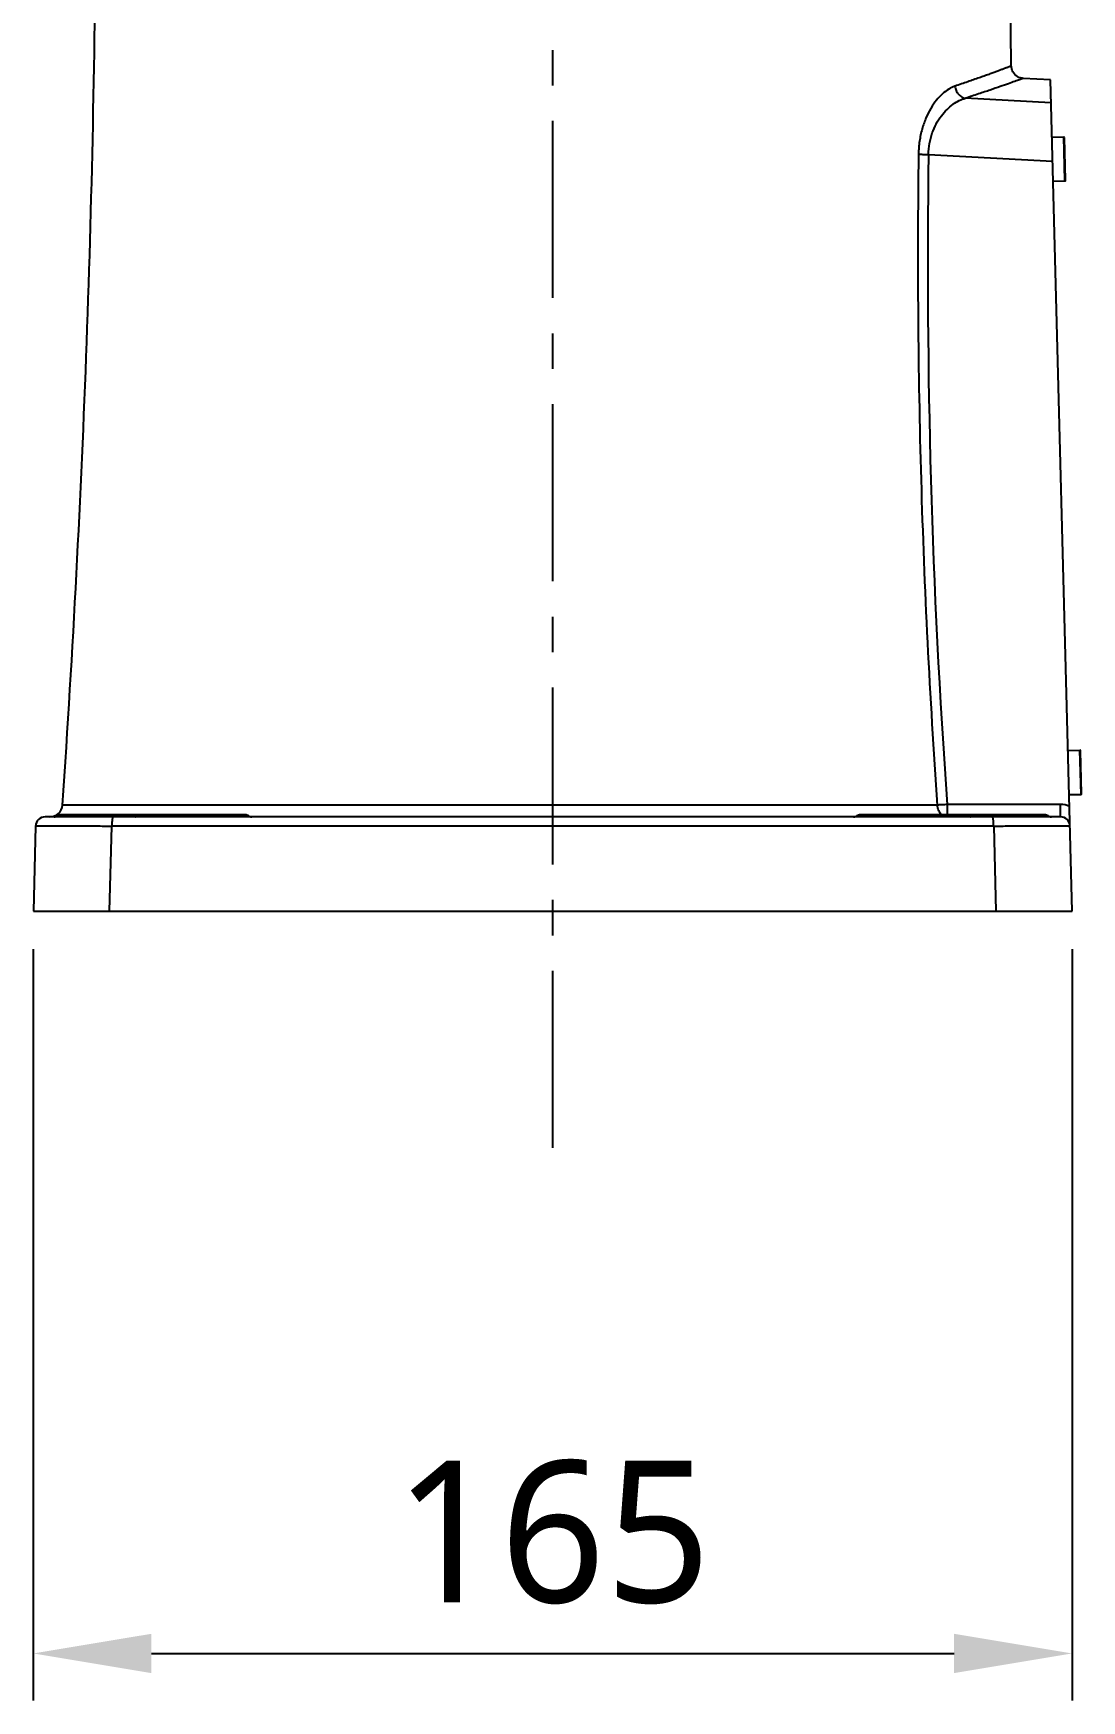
# Model space of a CAD drawing. Header units: millimetres. Extents: x 5828 to 6704, y 123 to 421.
# Drawn here: x 6476.03 to 6487.13, y 222.07 to 239.72 of the extents above; entities that cross this region are included whole.
import ezdxf

# ---------------------------------------------------------------- set-up
doc = ezdxf.new("R2010")
doc.units = ezdxf.units.MM
doc.linetypes.add('CENTER', pattern=[0.6, 0.375, -0.075, 0.075, -0.075])
for name, color, linetype in [('中心线', 7, 'Continuous'), ('外形图', 7, 'Continuous'), ('尺寸标注', 7, 'Continuous')]:
    doc.layers.add(name, color=color, linetype=linetype)
doc.styles.add('微软雅黑', font='msyh.ttc', dxfattribs={"height": 1.5})
doc.dimstyles.new('尺寸标注_1_15比例', dxfattribs={"dimtxt": 1.5, "dimasz": 1.25, "dimexe": 0.5, "dimexo": 0.4, "dimgap": 0.5, "dimtad": 1, "dimdec": 1, "dimlfac": 15, "dimdsep": 46, "dimtxsty": '微软雅黑', "dimcen": 0.09, "dimadec": 0, "dimazin": 0, "dimtp": 0.01, "dimtm": 0.01, "dimtfac": 1, "dimtdec": 1, "dimtofl": 0, "dimtmove": 0, "dimatfit": 3, "dimfxl": 1, "dimtolj": 1, "dimarcsym": 0})

# ---------------------------------------------------------------- blocks, each defined once
blk = doc.blocks.new('*D944')
at = {"layer": 'Defpoints', "color": 0}
for p in [(6476.033, 230.424), (6487.033, 230.424), (6487.033, 222.565)]:
    blk.add_point(p, dxfattribs=at)
at = {"layer": '尺寸标注', "color": 0, "lineweight": -2}
for p, q in [((6476.033, 230.024), (6476.033, 222.065)), ((6487.033, 230.024), (6487.033, 222.065)), ((6477.283, 222.565), (6485.783, 222.565))]:
    blk.add_line(p, q, dxfattribs=at)
at = {"layer": '尺寸标注', "color": 0}
for points in [[(6477.283, 222.773), (6477.283, 222.357), (6476.033, 222.565)], [(6485.783, 222.357), (6485.783, 222.773), (6487.033, 222.565)]]:
    blk.add_solid(points, dxfattribs=at)
at = {"layer": '尺寸标注', "color": 0, "insert": (6481.533, 223.845), "char_height": 1.5, "attachment_point": 5, "style": '微软雅黑'}
blk.add_mtext('\\A1;165', dxfattribs=at)

msp = doc.modelspace()

# ---------------------------------------------------------------- linework, layer by layer
at = {"layer": '中心线', "linetype": 'CENTER', "ltscale": 5}
msp.add_line((6481.5333, 227.9185), (6481.5333, 276.2922), dxfattribs=at)
at = {"layer": '外形图'}
for p, q in [((6486.3892, 239.3745), (6486.3682, 241.3573)), ((6486.8027, 239.2286), (6486.516, 239.2436)), ((6487.0333, 230.424), (6486.8027, 239.2286)), ((6486.8091, 238.9838), (6485.9026, 239.0331)), ((6486.8186, 238.6212), (6486.9452, 238.6245)), ((6486.9575, 238.1572), (6486.9452, 238.6245)), ((6486.9639, 238.1641), (6486.9521, 238.618)), ((6485.5132, 238.4372), (6486.8253, 238.3659)), ((6486.8308, 238.1547), (6486.9574, 238.158)), ((6486.8308, 238.1539), (6486.9575, 238.1572)), ((6486.9887, 232.1257), (6487.1153, 232.129)), ((6487.1276, 231.6616), (6487.1153, 232.129)), ((6487.134, 231.6685), (6487.1222, 232.1225)), ((6487.0009, 231.6592), (6487.1275, 231.6625)), ((6487.0009, 231.6583), (6487.1276, 231.6616)), ((6485.6055, 231.5481), (6476.3418, 231.5481)), ((6486.9097, 231.5546), (6485.7097, 231.5546)), ((6485.7099, 231.5546), (6485.7099, 231.444)), ((6486.9097, 231.424), (6486.9097, 231.5546)), ((6476.0569, 231.3266), (6476.0333, 230.424)), ((6486.9097, 231.424), (6476.1569, 231.424)), ((6478.3121, 231.434), (6476.2878, 231.434)), ((6478.2769, 231.444), (6476.3229, 231.444)), ((6476.84, 230.424), (6476.8642, 231.3266)), ((6486.2024, 231.3266), (6476.8642, 231.3266)), ((6486.7787, 231.434), (6484.7544, 231.434)), ((6486.7436, 231.444), (6484.7896, 231.444)), ((6486.2024, 231.3266), (6486.2265, 230.424)), ((6476.0333, 230.424), (6487.0333, 230.424))]:
    msp.add_line(p, q, dxfattribs=at)
msp.add_lwpolyline([(6486.516, 239.2436), (6486.5033, 239.2449), (6486.4863, 239.2486), (6486.4699, 239.2545), (6486.4544, 239.2624), (6486.4401, 239.2723), (6486.4272, 239.284), (6486.4159, 239.2973), (6486.4065, 239.3119), (6486.399, 239.3277), (6486.3937, 239.3442), (6486.3906, 239.3613), (6486.3897, 239.3745)], dxfattribs=at)
for centre, radius, start, end in [((6324.4625, 241.9784), 152.237, 356.071432, 359.766264), ((6486.9454, 238.6178), 0.00667, 1.50006, 91.50006), ((6565.4272, 237.2744), 79.9224, 179.166336, 184.103964), ((6486.9573, 238.1647), 0.00667, 271.50006, 1.50006), ((6486.9573, 238.1639), 0.00667, 271.50006, 1.50006), ((6487.1155, 232.1223), 0.00667, 1.50006, 91.50006), ((6487.1274, 231.6692), 0.00667, 271.50006, 1.50006), ((6487.1274, 231.6683), 0.00667, 271.50006, 1.50006), ((6476.2089, 231.5573), 0.1333, 270, 356.07143), ((6486.9096, 231.3206), 0.234, 66.14766, 89.97749), ((6476.1569, 231.324), 0.1, 90, 178.5), ((6476.2527, 231.4906), 0.0667, 270, 301.78833), ((6476.3229, 231.3773), 0.0667, 90, 121.78833), ((6478.2769, 231.3773), 0.0667, 58.21167, 90), ((6478.3472, 231.4906), 0.0667, 238.21167, 270), ((6484.7193, 231.4906), 0.0667, 270, 301.78833), ((6484.7896, 231.3773), 0.0667, 90, 121.78833), ((6486.7436, 231.3773), 0.0667, 58.21167, 90), ((6486.8138, 231.4906), 0.0667, 238.21167, 270), ((6486.9097, 231.324), 0.1, 1.5, 90)]:
    msp.add_arc(centre, radius, start, end, dxfattribs=at)
for points, knots in [([(6486.3892, 239.3745), (6486.3892, 239.3745), (6486.389, 239.3744), (6486.3889, 239.3744), (6486.3884, 239.3742), (6486.3878, 239.3739), (6486.3867, 239.3735), (6486.3854, 239.373), (6486.383, 239.3721), (6486.3792, 239.3707), (6486.3738, 239.3686), (6486.3672, 239.3661), (6486.3594, 239.3632), (6486.3504, 239.3597), (6486.3403, 239.3559), (6486.3244, 239.3499), (6486.3015, 239.3413), (6486.2706, 239.3298), (6486.2351, 239.3166), (6486.195, 239.3019), (6486.1504, 239.2856), (6486.1013, 239.2679), (6486.0271, 239.2415), (6485.9238, 239.2053), (6485.838, 239.1763), (6485.7923, 239.161)], [0, 0, 0, 0, 0.0002506, 0.0005662, 0.0010087, 0.0022742, 0.0040471, 0.0063272, 0.0091142, 0.0162086, 0.0253263, 0.0364617, 0.0496085, 0.0647603, 0.0819093, 0.1010471, 0.1452549, 0.1973038, 0.257104, 0.3245506, 0.3995287, 0.4819102, 0.5715616, 0.7721108, 1, 1, 1, 1]), ([(6486.516, 239.2436), (6486.5152, 239.2433), (6486.5119, 239.2422), (6486.5045, 239.2394), (6486.4921, 239.2349), (6486.4749, 239.2286), (6486.4528, 239.2206), (6486.4136, 239.2065), (6486.3528, 239.1848), (6486.2659, 239.1543), (6486.1606, 239.118), (6486.0375, 239.0767), (6485.9495, 239.0481), (6485.9026, 239.0331)], [0, 0, 0, 0, 0.0040623, 0.0162373, 0.036501, 0.0648135, 0.1011207, 0.1453536, 0.2572575, 0.3997164, 0.5717524, 0.7722528, 1, 1, 1, 1]), ([(6485.7923, 239.161), (6485.7692, 239.1533), (6485.7222, 239.1301), (6485.6563, 239.079), (6485.5927, 239.0102), (6485.5337, 238.9242), (6485.482, 238.822), (6485.4484, 238.7262), (6485.428, 238.6433), (6485.4183, 238.5888), (6485.4126, 238.5442), (6485.4081, 238.4988), (6485.4066, 238.4645), (6485.4065, 238.4416)], [0, 0, 0, 0, 0.0848975, 0.1809954, 0.2893835, 0.4102956, 0.5433762, 0.6875978, 0.7633167, 0.8409434, 0.8803232, 0.9199836, 1, 1, 1, 1]), ([(6485.7928, 239.161), (6485.7942, 239.1455), (6485.8018, 239.1149), (6485.8261, 239.0751), (6485.8606, 239.0457), (6485.8886, 239.0353), (6485.9026, 239.0331)], [0, 0, 0, 0, 0.2590134, 0.5158901, 0.763873, 1, 1, 1, 1]), ([(6485.5127, 238.4372), (6485.5129, 238.4767), (6485.5198, 238.5543), (6485.5566, 238.6959), (6485.6216, 238.8191), (6485.7049, 238.915), (6485.7687, 238.9696), (6485.8343, 239.0095), (6485.8801, 239.0272), (6485.9026, 239.0331)], [0, 0, 0, 0, 0.1562112, 0.306272, 0.5770687, 0.6972712, 0.8073574, 0.9079355, 1, 1, 1, 1]), ([(6485.4065, 238.4416), (6485.3992, 237.867), (6485.3961, 236.7176), (6485.4273, 234.9935), (6485.4952, 233.2698), (6485.5645, 232.1218), (6485.6055, 231.5481)], [0, 0, 0, 0, 0.2498708, 0.4998407, 0.7498895, 1, 1, 1, 1]), ([(6485.407, 238.4416), (6485.4226, 238.4402), (6485.458, 238.4384), (6485.4935, 238.4375), (6485.5132, 238.4372)], [0, 0, 0, 0, 0.4428458, 1, 1, 1, 1]), ([(6485.7099, 231.5546), (6485.6906, 231.5532), (6485.6558, 231.5509), (6485.621, 231.5488), (6485.6055, 231.5481)], [0, 0, 0, 0, 0.5557318, 1, 1, 1, 1]), ([(6485.6549, 231.4439), (6485.6401, 231.4556), (6485.6158, 231.4884), (6485.6067, 231.5277), (6485.6055, 231.5481)], [0, 0, 0, 0, 0.4780933, 1, 1, 1, 1]), ([(6476.0569, 231.3266), (6476.0569, 231.3266), (6476.057, 231.3266), (6476.0571, 231.3267), (6476.0575, 231.3267), (6476.0581, 231.3267), (6476.0592, 231.3267), (6476.0608, 231.3268), (6476.0629, 231.3268), (6476.0655, 231.3269), (6476.0685, 231.3269), (6476.0735, 231.327), (6476.0809, 231.327), (6476.0911, 231.3271), (6476.1031, 231.3272), (6476.1169, 231.3272), (6476.1325, 231.3273), (6476.1567, 231.3273), (6476.191, 231.3274), (6476.237, 231.3274), (6476.289, 231.3275), (6476.3466, 231.3274), (6476.4095, 231.3274), (6476.477, 231.3273), (6476.5747, 231.3272), (6476.7043, 231.327), (6476.8098, 231.3267), (6476.8642, 231.3266)], [0, 0, 0, 0, 0.0000797, 0.0003006, 0.0006659, 0.0011761, 0.0026312, 0.0046658, 0.0072794, 0.0104704, 0.0142373, 0.0185784, 0.0289742, 0.0416368, 0.0565412, 0.0736573, 0.0929508, 0.1143832, 0.1634876, 0.220576, 0.2851892, 0.3568073, 0.434854, 0.518701, 0.6076735, 0.7980945, 1, 1, 1, 1]), ([(6476.8776, 231.424), (6476.8766, 231.424), (6476.875, 231.4223), (6476.8736, 231.4196), (6476.8724, 231.4164), (6476.8713, 231.4123), (6476.8697, 231.4053), (6476.8671, 231.3892), (6476.8649, 231.3621), (6476.8642, 231.3391), (6476.8642, 231.3266)], [0, 0, 0, 0, 0.031881, 0.058206, 0.0925087, 0.1348544, 0.1850495, 0.3074738, 0.6247908, 1, 1, 1, 1]), ([(6477.096, 231.444), (6477.0969, 231.444), (6477.0987, 231.4434), (6477.1012, 231.4413), (6477.1035, 231.4381), (6477.1047, 231.4355), (6477.1054, 231.434)], [0, 0, 0, 0, 0.1770268, 0.3913244, 0.6633137, 1, 1, 1, 1]), ([(6477.1054, 231.434), (6477.106, 231.4325), (6477.1073, 231.4299), (6477.1096, 231.4266), (6477.112, 231.4245), (6477.1139, 231.424), (6477.1147, 231.424)], [0, 0, 0, 0, 0.3366863, 0.6086756, 0.8229732, 1, 1, 1, 1]), ([(6478.0343, 231.434), (6478.0336, 231.4355), (6478.0323, 231.4381), (6478.0301, 231.4413), (6478.0276, 231.4434), (6478.0258, 231.444), (6478.0249, 231.444)], [0, 0, 0, 0, 0.3366863, 0.6086756, 0.8229732, 1, 1, 1, 1]), ([(6478.0436, 231.424), (6478.0428, 231.424), (6478.0409, 231.4245), (6478.0385, 231.4266), (6478.0362, 231.4299), (6478.0349, 231.4325), (6478.0343, 231.434)], [0, 0, 0, 0, 0.1770268, 0.3913244, 0.6633137, 1, 1, 1, 1]), ([(6485.0322, 231.434), (6485.0316, 231.4325), (6485.0303, 231.4299), (6485.028, 231.4266), (6485.0256, 231.4245), (6485.0237, 231.424), (6485.0229, 231.424)], [0, 0, 0, 0, 0.3366863, 0.6086756, 0.8229732, 1, 1, 1, 1]), ([(6485.0416, 231.444), (6485.0408, 231.444), (6485.0389, 231.4434), (6485.0364, 231.4413), (6485.0342, 231.4381), (6485.0329, 231.4355), (6485.0322, 231.434)], [0, 0, 0, 0, 0.1770268, 0.3913244, 0.6633137, 1, 1, 1, 1]), ([(6485.9518, 231.424), (6485.9526, 231.424), (6485.9545, 231.4245), (6485.9569, 231.4266), (6485.9592, 231.4299), (6485.9605, 231.4325), (6485.9611, 231.434)], [0, 0, 0, 0, 0.1770268, 0.3913244, 0.6633137, 1, 1, 1, 1]), ([(6485.9611, 231.434), (6485.9618, 231.4355), (6485.963, 231.4381), (6485.9653, 231.4413), (6485.9678, 231.4434), (6485.9696, 231.444), (6485.9705, 231.444)], [0, 0, 0, 0, 0.3366863, 0.6086756, 0.8229732, 1, 1, 1, 1]), ([(6486.2024, 231.3266), (6486.2023, 231.3391), (6486.2017, 231.3621), (6486.1994, 231.3892), (6486.1968, 231.4053), (6486.1952, 231.4123), (6486.1941, 231.4164), (6486.1929, 231.4196), (6486.1915, 231.4223), (6486.1899, 231.424), (6486.1889, 231.424)], [0, 0, 0, 0, 0.3751979, 0.6925096, 0.814935, 0.8651316, 0.9074797, 0.9417853, 0.9681136, 1, 1, 1, 1]), ([(6486.2024, 231.3266), (6486.2567, 231.3267), (6486.3623, 231.327), (6486.4918, 231.3272), (6486.5895, 231.3273), (6486.657, 231.3274), (6486.7199, 231.3274), (6486.7775, 231.3275), (6486.8295, 231.3274), (6486.8755, 231.3274), (6486.9098, 231.3273), (6486.934, 231.3273), (6486.9496, 231.3272), (6486.9634, 231.3272), (6486.9754, 231.3271), (6486.9856, 231.327), (6486.993, 231.327), (6486.998, 231.3269), (6487.001, 231.3269), (6487.0036, 231.3268), (6487.0057, 231.3268), (6487.0073, 231.3267), (6487.0084, 231.3267), (6487.009, 231.3267), (6487.0094, 231.3267), (6487.0095, 231.3266), (6487.0096, 231.3266), (6487.0096, 231.3266)], [0, 0, 0, 0, 0.2019048, 0.3923253, 0.4812975, 0.5651443, 0.6431909, 0.7148089, 0.7794221, 0.8365105, 0.8856151, 0.9070475, 0.9263412, 0.9434574, 0.9583619, 0.9710247, 0.9814207, 0.9857619, 0.9895289, 0.99272, 0.9953337, 0.9973685, 0.9988237, 0.9993339, 0.9996993, 0.9999203, 1, 1, 1, 1])]:
    msp.add_open_spline(points, degree=3, knots=knots, dxfattribs=at)

# ---------------------------------------------------------------- dimensions: what is measured, and where the dimension line sits
at = {"layer": '尺寸标注'}
dim = msp.add_linear_dim(base=(6487.0333, 222.5651), p1=(6476.0333, 230.424), p2=(6487.0333, 230.424), dimstyle='尺寸标注_1_15比例', dxfattribs=at)
dim.commit()
dim.dimension.update_dxf_attribs({"geometry": '*D944', "text_midpoint": (6481.5333, 223.8446)})

doc.saveas('drawing.dxf')
